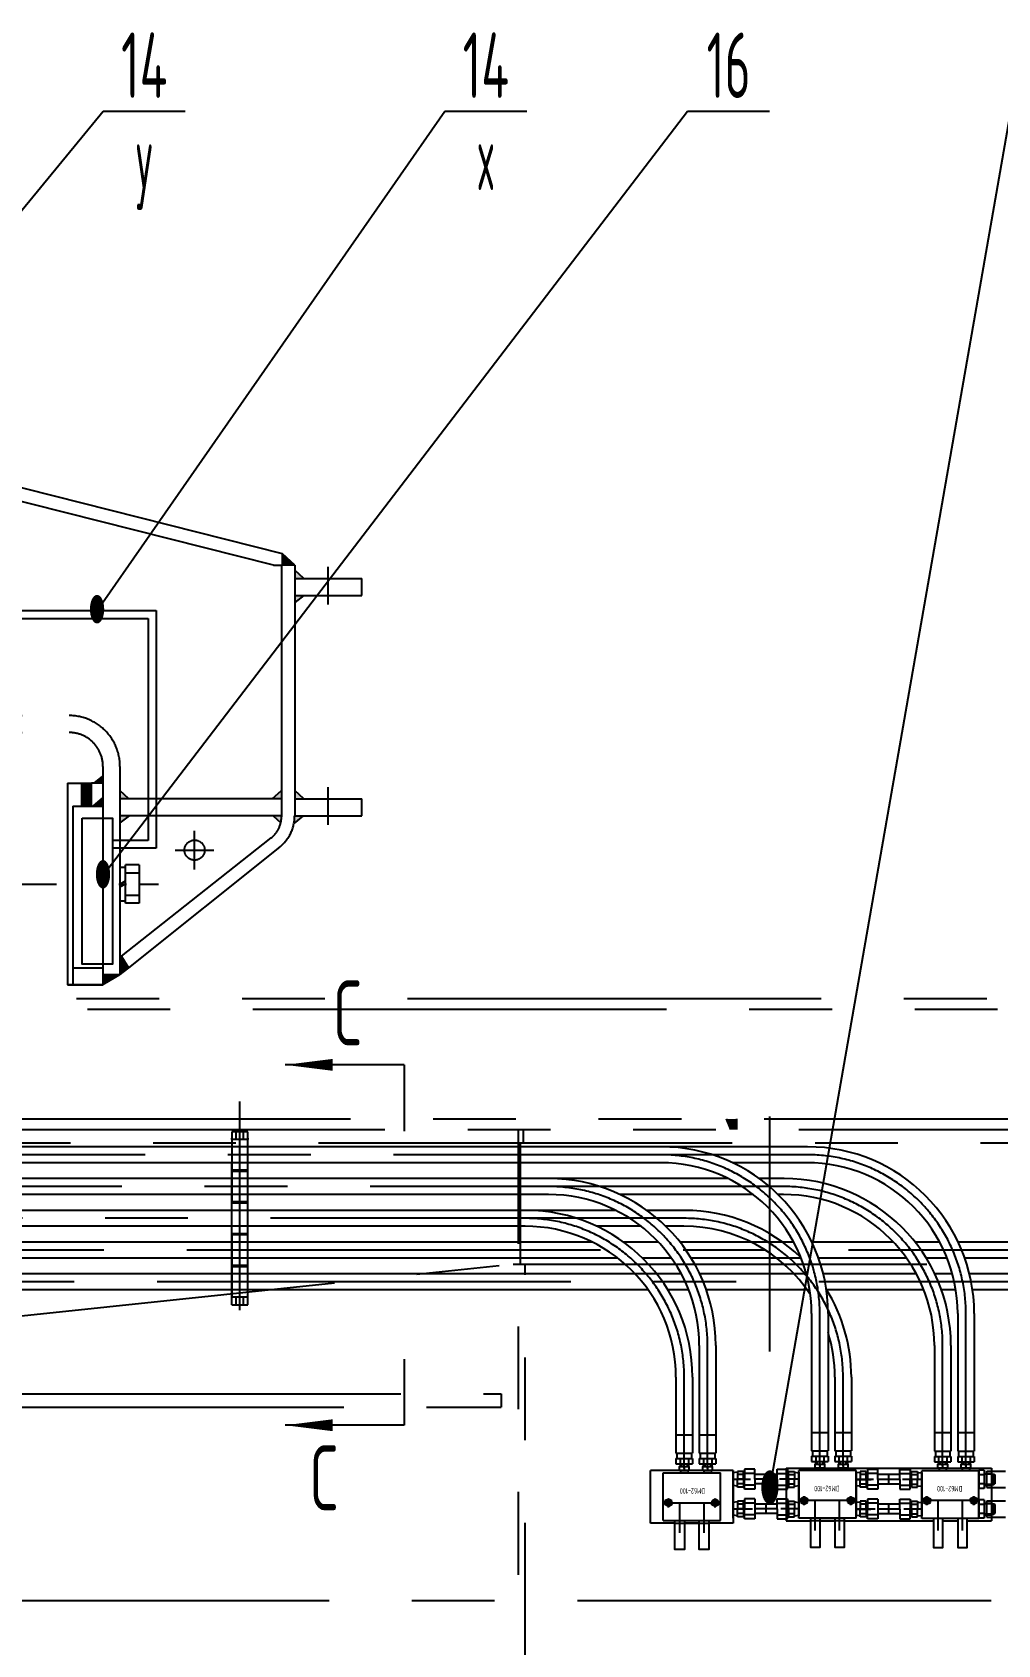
# Model space of a CAD drawing. Header units: millimetres. Extents: x 97 to 21097, y 66 to 14916.
# Drawn here: x 10329 to 12152, y 8451 to 11495 of the extents above; entities that cross this region are included whole.
import ezdxf
from ezdxf.enums import TextEntityAlignment as Align

# ---------------------------------------------------------------- set-up
doc = ezdxf.new("R2010")
doc.units = ezdxf.units.MM
doc.header["$LTSCALE"] = 500
doc.header["$MEASUREMENT"] = 0
doc.linetypes.add('G', pattern=[2, 1.25, -0.25, 0.25, -0.25])
doc.linetypes.add('K', pattern=[2.5, 1.25, -0.25, 0.25, -0.25, 0.25, -0.25])
for name, color, linetype in [('01', 7, 'Continuous'), ('02', 1, 'Continuous'), ('05', 4, 'G'), ('07', 6, 'K'), ('11', 3, 'Continuous')]:
    doc.layers.add(name, color=color, linetype=linetype)
doc.styles.get("Standard").update_dxf_attribs({"font": 'isocp', "width": 0.707, "bigfont": 'intecad.shx'})

# ---------------------------------------------------------------- blocks, each defined once
blk = doc.blocks.new('*U119')
at = {"layer": '01'}
for p, q in [((0, 7.1), (-6.5, 3.4)), ((-6.5, 3.4), (-6.5, 0)), ((-6.5, -3.4), (-6.5, 0)), ((6.5, 3.4), (0, 7.1)), ((6.5, 0), (6.5, 3.4)), ((6.5, 0), (6.5, -3.4)), ((0, -7.1), (-6.5, -3.4)), ((6.5, -3.4), (0, -7.1))]:
    blk.add_line(p, q, dxfattribs=at)
at = {"layer": '05'}
for p, q in [((-8.2, 0), (9, 0)), ((0, 8.7), (0, -8.3))]:
    blk.add_line(p, q, dxfattribs=at)

msp = doc.modelspace()

# ---------------------------------------------------------------- hatches: boundary and pattern name
at = {"layer": '07', "linetype": 'K', "ltscale": 1.25}
for points in [[(10824.2, 10489.4), (10801.5, 10489.4), (10801.5, 10489.7), (10801.1, 10510.9)], [(10462.2, 10091.1), (10462.2, 10078.5), (10446.2, 10078.5)], [(10443.4, 10034.5), (10462.2, 10050.2), (10462.2, 10034.5)], [(10510.5, 9729.2), (10494.2, 9716.5), (10494.2, 9748.5), (10497.1, 9750.9)], [(10494.2, 9716.5), (10462.2, 9697.5), (10462.2, 9716.5)], [(11647.6, 9424), (11658.7, 9424), (11658.7, 9444), (11639.6, 9444)]]:
    msp.add_hatch(color=6, dxfattribs=at).paths.add_polyline_path(points)
h = msp.add_hatch(color=6, dxfattribs=at)
h.paths.add_polyline_path([(10841.3, 10432.4), (10824.2, 10419.1), (10824.2, 10432.4)])
h.paths.add_polyline_path([(10841.6, 10464.4), (10824.2, 10464.4), (10824.2, 10480.2)])
h = msp.add_hatch(color=6, dxfattribs=at)
h.paths.add_polyline_path([(10494.2, 10003.2), (10494.2, 10016.4), (10511.4, 10016.4)])
h.paths.add_polyline_path([(10494.2, 10064.3), (10511, 10048.4), (10494.2, 10048.4)])
h = msp.add_hatch(color=6, dxfattribs=at)
h.paths.add_polyline_path([(10783.7, 10016.4), (10799.2, 10016.4), (10799.2, 10014.5, -0.057766), (10797.9, 10002.9)])
h.paths.add_polyline_path([(10799.2, 10064.2), (10799.2, 10048.4), (10781.9, 10048.4)])
h = msp.add_hatch(color=6, dxfattribs=at)
h.paths.add_polyline_path([(10840.2, 10016.4), (10822.7, 10001.6, 0.04916), (10824.2, 10016.4)])
h.paths.add_polyline_path([(10841.6, 10048.4), (10824.2, 10048.4), (10824.2, 10064.2)])

# ---------------------------------------------------------------- linework, layer by layer
at = {"ltscale": 1.25}
for p, q in [((11559.9, 8784.4), (11559.9, 8798)), ((11603.9, 8784.4), (11603.9, 8798)), ((11815.9, 8788.8), (11815.9, 8802.4)), ((11859.9, 8788.8), (11859.9, 8802.4)), ((12047.9, 8788.5), (12047.9, 8802.1)), ((12091.9, 8788.5), (12091.9, 8802.1)), ((11551.9, 8792.8), (11551.9, 8787.3)), ((11567.9, 8792.8), (11567.9, 8787.3)), ((11595.9, 8792.8), (11595.9, 8787.3)), ((11611.9, 8792.8), (11611.9, 8787.3)), ((11714.3, 8754.9), (11714.3, 8772.9)), ((11807.9, 8797.2), (11807.9, 8791.7)), ((11823.9, 8797.2), (11823.9, 8791.7)), ((11851.9, 8797.2), (11851.9, 8791.7)), ((11867.9, 8797.2), (11867.9, 8791.7)), ((11946.3, 8754.6), (11946.3, 8772.6)), ((12039.9, 8796.9), (12039.9, 8791.4)), ((12055.9, 8796.9), (12055.9, 8791.4)), ((12083.9, 8796.9), (12083.9, 8791.4)), ((12099.9, 8796.9), (12099.9, 8791.4)), ((11714.3, 8698.9), (11714.3, 8716.9)), ((11946.3, 8698.6), (11946.3, 8716.6))]:
    msp.add_line(p, q, dxfattribs=at)
for points in [[(11569.4, 8781), (11569.4, 8787.3), (11550.4, 8787.3), (11550.4, 8781)], [(11613.4, 8781), (11613.4, 8787.3), (11594.4, 8787.3), (11594.4, 8781)], [(11825.4, 8785.4), (11825.4, 8791.7), (11806.4, 8791.7), (11806.4, 8785.4)], [(11869.4, 8785.4), (11869.4, 8791.7), (11850.4, 8791.7), (11850.4, 8785.4)], [(12057.4, 8785.1), (12057.4, 8791.4), (12038.4, 8791.4), (12038.4, 8785.1)], [(12101.4, 8785.1), (12101.4, 8791.4), (12082.4, 8791.4), (12082.4, 8785.1)]]:
    msp.add_lwpolyline(points, close=True, dxfattribs=at)
at = {"layer": '01', "ltscale": 1.25}
for p, q in [((9719, 10388.7), (10547.5, 10388.7)), ((9734, 10403.7), (10562.5, 10403.7)), ((10547.5, 10388.7), (10547.5, 9969.9)), ((10562.5, 10403.7), (10562.5, 9954.9)), ((10547.5, 9969.9), (10480.1, 9969.9)), ((10562.5, 9954.9), (10480.1, 9954.9)), ((11031.2, 9546.1), (11031.2, 9421.1)), ((11720.7, 9448.4), (11720.7, 9004.8)), ((11792.5, 9391.4), (9793, 9391.4)), ((11515.3, 9361.4), (9793, 9361.4)), ((11791.3, 9361.4), (11650.7, 9361.4)), ((11642.6, 9331.4), (9793, 9331.4)), ((11748.5, 9331.4), (11701.4, 9331.4)), ((11303.3, 9301.4), (9793, 9301.4)), ((11690.3, 9301.4), (11438.7, 9301.4)), ((11747.3, 9301.4), (11737, 9301.4)), ((11430.6, 9271.4), (9793, 9271.4)), ((11560.5, 9271.4), (11489.4, 9271.4)), ((11259.3, 9241.4), (9793, 9241.4)), ((11478.3, 9241.4), (11394.7, 9241.4)), ((11559.3, 9241.4), (11525, 9241.4)), ((11386.6, 9211.4), (9793, 9211.4)), ((11511.2, 9211.4), (11445.4, 9211.4)), ((11766.3, 9211.4), (11551.9, 9211.4)), ((11955.2, 9211.4), (11801.1, 9211.4)), ((12042.3, 9211.4), (11995.9, 9211.4)), ((13589.9, 9211.4), (12077.1, 9211.4)), ((11434.3, 9181.4), (9793, 9181.4)), ((11535.7, 9181.4), (11481, 9181.4)), ((11780.3, 9181.4), (11572.8, 9181.4)), ((11979.7, 9181.4), (11813.5, 9181.4)), ((12056.3, 9181.4), (12016.8, 9181.4)), ((13643.4, 9181.4), (12089.5, 9181.4)), ((11554.3, 9151.4), (9793, 9151.4)), ((11790.3, 9151.4), (11589.1, 9151.4)), ((11998.3, 9151.4), (11822.5, 9151.4)), ((12066.3, 9151.4), (12033.1, 9151.4)), ((13589.9, 9151.4), (12098.5, 9151.4)), ((11491.7, 9121.4), (9793, 9121.4)), ((11568.3, 9121.4), (11528.8, 9121.4)), ((11796.8, 9121.4), (11601.5, 9121.4)), ((12012.3, 9121.4), (11828.3, 9121.4)), ((12072.8, 9121.4), (12045.5, 9121.4)), ((13589.9, 9121.4), (12104.3, 9121.4)), ((11800.3, 9076.4), (11800.3, 8817.2)), ((11831.5, 9076.4), (11831.5, 8817.2)), ((12076.3, 9076.4), (12076.3, 8816.9)), ((12107.5, 9076.4), (12107.5, 8816.9)), ((11588.3, 9016.4), (11588.3, 8812.8)), ((11619.5, 9016.4), (11619.5, 8812.8)), ((12032.3, 9016.4), (12032.3, 8816.9)), ((12063.5, 9016.4), (12063.5, 8816.9)), ((11031.2, 8990.8), (11031.2, 8865.8)), ((11544.3, 8956.4), (11544.3, 8812.8)), ((11575.5, 8956.4), (11575.5, 8812.8)), ((11844.3, 8956.4), (11844.3, 8817.2)), ((11875.5, 8956.4), (11875.5, 8817.2)), ((11544.3, 8802.8), (11544.3, 8792.8)), ((11546.1, 8812.8), (11546.1, 8802.8)), ((11552.1, 8802.8), (11552.1, 8792.8)), ((11567.7, 8802.8), (11567.7, 8792.8)), ((11573.7, 8812.8), (11573.7, 8802.8)), ((11575.5, 8802.8), (11575.5, 8792.8)), ((11588.3, 8802.8), (11588.3, 8792.8)), ((11590.1, 8812.8), (11590.1, 8802.8)), ((11596.1, 8802.8), (11596.1, 8792.8)), ((11611.7, 8802.8), (11611.7, 8792.8)), ((11617.7, 8812.8), (11617.7, 8802.8)), ((11619.5, 8802.8), (11619.5, 8792.8)), ((11800.3, 8807.2), (11800.3, 8797.2)), ((11802.1, 8817.2), (11802.1, 8807.2)), ((11808.1, 8807.2), (11808.1, 8797.2)), ((11823.7, 8807.2), (11823.7, 8797.2)), ((11829.7, 8817.2), (11829.7, 8807.2)), ((11831.5, 8807.2), (11831.5, 8797.2)), ((11844.3, 8807.2), (11844.3, 8797.2)), ((11846.1, 8817.2), (11846.1, 8807.2)), ((11852.1, 8807.2), (11852.1, 8797.2)), ((11867.7, 8807.2), (11867.7, 8797.2)), ((11873.7, 8817.2), (11873.7, 8807.2)), ((11875.5, 8807.2), (11875.5, 8797.2)), ((12032.3, 8806.9), (12032.3, 8796.9)), ((12034.1, 8816.9), (12034.1, 8806.9)), ((12040.1, 8806.9), (12040.1, 8796.9)), ((12055.7, 8806.9), (12055.7, 8796.9)), ((12061.7, 8816.9), (12061.7, 8806.9)), ((12063.5, 8806.9), (12063.5, 8796.9)), ((12076.3, 8806.9), (12076.3, 8796.9)), ((12078.1, 8816.9), (12078.1, 8806.9)), ((12084.1, 8806.9), (12084.1, 8796.9)), ((12099.7, 8806.9), (12099.7, 8796.9)), ((12105.7, 8816.9), (12105.7, 8806.9)), ((12107.5, 8806.9), (12107.5, 8796.9)), ((11652.3, 8780.6), (11496.3, 8780.6)), ((11496.3, 8680.6), (11496.3, 8780.6)), ((11520.3, 8685.9), (11520.3, 8775.9)), ((11520.3, 8775.9), (11628.3, 8775.9)), ((11552.4, 8781), (11553.2, 8775.9)), ((11566.7, 8775.9), (11553.2, 8775.9)), ((11559.9, 8787.3), (11559.9, 8781)), ((11567.4, 8781), (11566.7, 8775.9)), ((11596.4, 8781), (11597.2, 8775.9)), ((11610.7, 8775.9), (11597.2, 8775.9)), ((11603.9, 8787.3), (11603.9, 8781)), ((11611.4, 8781), (11610.7, 8775.9)), ((11628.3, 8685.9), (11628.3, 8775.9)), ((11652.3, 8780.6), (11652.3, 8680.6)), ((11652.3, 8690.6), (11652.3, 8780.6)), ((11652.3, 8777.1), (11652.3, 8694.1)), ((11660.3, 8776.9), (11652.3, 8776.1)), ((11652.3, 8776.1), (11652.3, 8751.8)), ((11660.3, 8778.7), (11660.3, 8763.9)), ((11671.7, 8778.7), (11660.3, 8778.7)), ((11671.7, 8772.9), (11660.3, 8772.9)), ((11671.7, 8763.9), (11671.7, 8778.7)), ((11671.7, 8777.4), (11673.8, 8777.4)), ((11673.8, 8782.6), (11673.8, 8763.9)), ((11693.3, 8782.6), (11673.8, 8782.6)), ((11693.3, 8774.9), (11673.8, 8774.9)), ((11693.3, 8763.9), (11693.3, 8782.6)), ((11735.3, 8772.9), (11693.3, 8772.9)), ((11735.3, 8763.9), (11735.3, 8782.6)), ((11735.3, 8782.6), (11754.8, 8782.6)), ((11735.3, 8774.9), (11754.8, 8774.9)), ((11752.3, 8785), (11752.3, 8685)), ((11752.3, 8785), (12140.3, 8785)), ((11754.8, 8782.6), (11754.8, 8763.9)), ((11756.9, 8777.4), (11754.8, 8777.4)), ((11756.9, 8763.9), (11756.9, 8778.7)), ((11756.9, 8778.7), (11768.3, 8778.7)), ((11756.9, 8772.9), (11768.3, 8772.9)), ((11768.3, 8778.7), (11768.3, 8763.9)), ((11768.3, 8776.9), (11776.3, 8776.1)), ((11884.3, 8780.3), (11776.3, 8780.3)), ((11776.3, 8690.3), (11776.3, 8780.3)), ((11776.3, 8690.3), (11776.3, 8780.3)), ((11776.3, 8777.1), (11776.3, 8694.1)), ((11776.3, 8694.1), (11776.3, 8777.1)), ((11776.3, 8776.1), (11776.3, 8751.8)), ((11808.4, 8785.4), (11809.2, 8780.3)), ((11822.7, 8780.3), (11809.2, 8780.3)), ((11815.9, 8791.7), (11815.9, 8785.4)), ((11823.4, 8785.4), (11822.7, 8780.3)), ((11852.4, 8785.4), (11853.2, 8780.3)), ((11866.7, 8780.3), (11853.2, 8780.3)), ((11859.9, 8791.7), (11859.9, 8785.4)), ((11867.4, 8785.4), (11866.7, 8780.3)), ((11884.3, 8690.3), (11884.3, 8780.3)), ((11884.3, 8776.8), (11884.3, 8693.8)), ((11892.3, 8776.6), (11884.3, 8775.8)), ((11884.3, 8775.8), (11884.3, 8751.5)), ((11892.3, 8778.4), (11892.3, 8763.6)), ((11903.7, 8778.4), (11892.3, 8778.4)), ((11903.7, 8772.6), (11892.3, 8772.6)), ((11903.7, 8763.6), (11903.7, 8778.4)), ((11903.7, 8777.1), (11905.8, 8777.1)), ((11905.8, 8782.3), (11905.8, 8763.6)), ((11925.3, 8782.3), (11905.8, 8782.3)), ((11925.3, 8774.6), (11905.8, 8774.6)), ((11925.3, 8763.6), (11925.3, 8782.3)), ((11967.3, 8772.6), (11925.3, 8772.6)), ((11967.3, 8763.6), (11967.3, 8782.3)), ((11967.3, 8782.3), (11986.8, 8782.3)), ((11967.3, 8774.6), (11986.8, 8774.6)), ((11986.8, 8782.3), (11986.8, 8763.6)), ((11988.9, 8777.1), (11986.8, 8777.1)), ((11988.9, 8763.6), (11988.9, 8778.4)), ((11988.9, 8778.4), (12000.3, 8778.4)), ((11988.9, 8772.6), (12000.3, 8772.6)), ((12000.3, 8778.4), (12000.3, 8763.6)), ((12000.3, 8776.6), (12008.3, 8775.8)), ((12116.3, 8780), (12008.3, 8780)), ((12008.3, 8690), (12008.3, 8780)), ((12008.3, 8776.8), (12008.3, 8693.8)), ((12008.3, 8693.8), (12008.3, 8776.8)), ((12008.3, 8775.8), (12008.3, 8751.5)), ((12040.4, 8785.1), (12041.2, 8780)), ((12054.7, 8780), (12041.2, 8780)), ((12047.9, 8791.4), (12047.9, 8785.1)), ((12055.4, 8785.1), (12054.7, 8780)), ((12084.4, 8785.1), (12085.2, 8780)), ((12098.7, 8780), (12085.2, 8780)), ((12091.9, 8791.4), (12091.9, 8785.1)), ((12099.4, 8785.1), (12098.7, 8780)), ((12126.3, 8780.9), (12116.3, 8780.9)), ((12116.3, 8780.9), (12116.3, 8746.3)), ((12116.3, 8780.9), (12116.3, 8746.3)), ((12116.3, 8690), (12116.3, 8780)), ((12126.3, 8772.3), (12116.3, 8772.3)), ((12126.3, 8780.9), (12126.3, 8746.3)), ((12126.3, 8774.6), (12140.3, 8774.6)), ((12131.6, 8748), (12131.6, 8779.2)), ((12131.6, 8779.2), (12166.6, 8779.2)), ((12140.3, 8785), (12140.3, 8685)), ((12140.3, 8774.6), (12141.3, 8773.6)), ((12141.3, 8773.6), (12141.3, 8753.6)), ((12144.3, 8773.6), (12144.3, 8753.6)), ((12144.3, 8773.6), (12146.3, 8772.1)), ((12146.3, 8772.1), (12146.3, 8755.1)), ((11652.3, 8764.2), (11685.3, 8764.2)), ((11652.3, 8763.9), (11680.7, 8763.9)), ((11660.3, 8751), (11652.3, 8751.8)), ((11660.3, 8749.1), (11660.3, 8763.9)), ((11671.7, 8754.9), (11660.3, 8754.9)), ((11671.7, 8749.1), (11660.3, 8749.1)), ((11671.7, 8763.9), (11671.7, 8749.1)), ((11671.7, 8750.8), (11673.8, 8750.8)), ((11673.8, 8745.3), (11673.8, 8763.9)), ((11693.3, 8752.9), (11673.8, 8752.9)), ((11693.3, 8745.3), (11673.8, 8745.3)), ((11693.3, 8763.9), (11693.3, 8745.3)), ((11735.3, 8754.9), (11693.3, 8754.9)), ((11735.3, 8763.9), (11735.3, 8745.3)), ((11735.3, 8752.9), (11754.8, 8752.9)), ((11735.3, 8745.3), (11754.8, 8745.3)), ((11776.3, 8763.9), (11740, 8763.9)), ((11776.3, 8763.9), (11748, 8763.9)), ((11754.8, 8745.3), (11754.8, 8763.9)), ((11756.9, 8750.8), (11754.8, 8750.8)), ((11756.9, 8763.9), (11756.9, 8749.1)), ((11756.9, 8754.9), (11768.3, 8754.9)), ((11756.9, 8749.1), (11768.3, 8749.1)), ((11768.3, 8749.1), (11768.3, 8763.9)), ((11768.3, 8751), (11776.3, 8751.8)), ((11884.3, 8763.9), (11917.3, 8763.9)), ((11884.3, 8763.6), (11912.7, 8763.6)), ((11892.3, 8750.7), (11884.3, 8751.5)), ((11892.3, 8748.8), (11892.3, 8763.6)), ((11903.7, 8754.6), (11892.3, 8754.6)), ((11903.7, 8748.8), (11892.3, 8748.8)), ((11903.7, 8763.6), (11903.7, 8748.8)), ((11903.7, 8750.5), (11905.8, 8750.5)), ((11905.8, 8745), (11905.8, 8763.6)), ((11925.3, 8752.6), (11905.8, 8752.6)), ((11925.3, 8745), (11905.8, 8745)), ((11925.3, 8763.6), (11925.3, 8745)), ((11967.3, 8754.6), (11925.3, 8754.6)), ((11967.3, 8763.6), (11967.3, 8745)), ((11967.3, 8752.6), (11986.8, 8752.6)), ((11967.3, 8745), (11986.8, 8745)), ((12008.3, 8763.6), (11972, 8763.6)), ((12008.3, 8763.6), (11980, 8763.6)), ((11986.8, 8745), (11986.8, 8763.6)), ((11988.9, 8750.5), (11986.8, 8750.5)), ((11988.9, 8763.6), (11988.9, 8748.8)), ((11988.9, 8754.6), (12000.3, 8754.6)), ((11988.9, 8748.8), (12000.3, 8748.8)), ((12000.3, 8748.8), (12000.3, 8763.6)), ((12000.3, 8750.7), (12008.3, 8751.5)), ((12126.3, 8755), (12116.3, 8755)), ((12126.3, 8746.3), (12116.3, 8746.3)), ((12126.3, 8752.6), (12140.3, 8752.6)), ((12131.6, 8748), (12166.6, 8748)), ((12140.3, 8752.6), (12141.3, 8753.6)), ((12144.3, 8753.6), (12146.3, 8755.1)), ((11660.3, 8720.9), (11652.3, 8720.1)), ((11652.3, 8720.1), (11652.3, 8695.8)), ((11652.3, 8708.2), (11688.7, 8708.2)), ((11671.7, 8722.7), (11660.3, 8722.7)), ((11660.3, 8722.7), (11660.3, 8707.9)), ((11671.7, 8716.9), (11660.3, 8716.9)), ((11660.3, 8693.1), (11660.3, 8707.9)), ((11671.7, 8707.9), (11671.7, 8722.7)), ((11671.7, 8721.4), (11673.8, 8721.4)), ((11671.7, 8707.9), (11671.7, 8693.1)), ((11693.3, 8726.6), (11673.8, 8726.6)), ((11673.8, 8726.6), (11673.8, 8707.9)), ((11693.3, 8718.9), (11673.8, 8718.9)), ((11673.8, 8689.3), (11673.8, 8707.9)), ((11693.3, 8726.6), (11693.3, 8689.3)), ((11735.3, 8716.9), (11693.3, 8716.9)), ((11735.3, 8726.6), (11754.8, 8726.6)), ((11735.3, 8707.9), (11735.3, 8726.6)), ((11735.3, 8718.9), (11754.8, 8718.9)), ((11735.3, 8707.9), (11735.3, 8689.3)), ((11776.3, 8707.9), (11742.3, 8707.9)), ((11754.8, 8726.6), (11754.8, 8707.9)), ((11756.9, 8721.4), (11754.8, 8721.4)), ((11754.8, 8689.3), (11754.8, 8707.9)), ((11776.3, 8707.9), (11755, 8707.9)), ((11756.9, 8722.7), (11768.3, 8722.7)), ((11756.9, 8707.9), (11756.9, 8722.7)), ((11756.9, 8716.9), (11768.3, 8716.9)), ((11756.9, 8707.9), (11756.9, 8693.1)), ((11768.3, 8722.7), (11768.3, 8707.9)), ((11768.3, 8720.9), (11776.3, 8720.1)), ((11768.3, 8693.1), (11768.3, 8707.9)), ((11776.3, 8720.1), (11776.3, 8695.8)), ((11892.3, 8720.6), (11884.3, 8719.8)), ((11884.3, 8719.8), (11884.3, 8695.5)), ((11884.3, 8707.9), (11920.7, 8707.9)), ((11903.7, 8722.4), (11892.3, 8722.4)), ((11892.3, 8722.4), (11892.3, 8707.6)), ((11903.7, 8716.6), (11892.3, 8716.6)), ((11892.3, 8692.8), (11892.3, 8707.6)), ((11903.7, 8707.6), (11903.7, 8722.4)), ((11903.7, 8721.1), (11905.8, 8721.1)), ((11903.7, 8707.6), (11903.7, 8692.8)), ((11925.3, 8726.3), (11905.8, 8726.3)), ((11905.8, 8726.3), (11905.8, 8707.6)), ((11925.3, 8718.6), (11905.8, 8718.6)), ((11905.8, 8689), (11905.8, 8707.6)), ((11925.3, 8726.3), (11925.3, 8689)), ((11967.3, 8716.6), (11925.3, 8716.6)), ((11967.3, 8726.3), (11986.8, 8726.3)), ((11967.3, 8707.6), (11967.3, 8726.3)), ((11967.3, 8718.6), (11986.8, 8718.6)), ((11967.3, 8707.6), (11967.3, 8689)), ((12008.3, 8707.6), (11974.3, 8707.6)), ((11986.8, 8726.3), (11986.8, 8707.6)), ((11988.9, 8721.1), (11986.8, 8721.1)), ((11986.8, 8689), (11986.8, 8707.6)), ((12008.3, 8707.6), (11987, 8707.6)), ((11988.9, 8722.4), (12000.3, 8722.4)), ((11988.9, 8707.6), (11988.9, 8722.4)), ((11988.9, 8716.6), (12000.3, 8716.6)), ((11988.9, 8707.6), (11988.9, 8692.8)), ((12000.3, 8722.4), (12000.3, 8707.6)), ((12000.3, 8720.6), (12008.3, 8719.8)), ((12000.3, 8692.8), (12000.3, 8707.6)), ((12008.3, 8719.8), (12008.3, 8695.5)), ((12116.3, 8724.9), (12116.3, 8690.3)), ((12116.3, 8724.9), (12116.3, 8690.3)), ((12126.3, 8724.9), (12116.3, 8724.9)), ((12126.3, 8716.3), (12116.3, 8716.3)), ((12126.3, 8724.9), (12126.3, 8690.3)), ((12126.3, 8718.6), (12140.3, 8718.6)), ((12131.6, 8692), (12131.6, 8723.2)), ((12131.6, 8723.2), (12166.6, 8723.2)), ((12140.3, 8718.6), (12141.3, 8717.6)), ((12141.3, 8717.6), (12141.3, 8697.6)), ((12144.3, 8717.6), (12144.3, 8697.6)), ((12144.3, 8717.6), (12146.3, 8716.1)), ((12146.3, 8716.1), (12146.3, 8699.1)), ((11542.3, 8680.6), (11496.3, 8680.6)), ((11520.3, 8685.9), (11628.3, 8685.9)), ((11542.3, 8680.6), (11606.4, 8680.6)), ((11588.3, 8680.6), (11560.4, 8680.6)), ((11652.3, 8680.6), (11606.4, 8680.6)), ((11660.3, 8695), (11652.3, 8695.8)), ((11671.7, 8698.9), (11660.3, 8698.9)), ((11671.7, 8693.1), (11660.3, 8693.1)), ((11671.7, 8694.8), (11673.8, 8694.8)), ((11693.3, 8696.9), (11673.8, 8696.9)), ((11693.3, 8689.3), (11673.8, 8689.3)), ((11735.3, 8698.9), (11693.3, 8698.9)), ((11735.3, 8696.9), (11754.8, 8696.9)), ((11735.3, 8689.3), (11754.8, 8689.3)), ((11752.3, 8685), (11798.3, 8685)), ((11756.9, 8694.8), (11754.8, 8694.8)), ((11756.9, 8698.9), (11768.3, 8698.9)), ((11756.9, 8693.1), (11768.3, 8693.1)), ((11768.3, 8695), (11776.3, 8695.8)), ((11884.3, 8690.3), (11776.3, 8690.3)), ((11862.4, 8685), (11798.3, 8685)), ((11816.4, 8685), (11844.3, 8685)), ((11862.4, 8685), (12030.3, 8685)), ((11892.3, 8694.7), (11884.3, 8695.5)), ((11903.7, 8698.6), (11892.3, 8698.6)), ((11903.7, 8692.8), (11892.3, 8692.8)), ((11903.7, 8694.5), (11905.8, 8694.5)), ((11925.3, 8696.6), (11905.8, 8696.6)), ((11925.3, 8689), (11905.8, 8689)), ((11967.3, 8698.6), (11925.3, 8698.6)), ((11967.3, 8696.6), (11986.8, 8696.6)), ((11967.3, 8689), (11986.8, 8689)), ((11988.9, 8694.5), (11986.8, 8694.5)), ((11988.9, 8698.6), (12000.3, 8698.6)), ((11988.9, 8692.8), (12000.3, 8692.8)), ((12000.3, 8694.7), (12008.3, 8695.5)), ((12116.3, 8690), (12008.3, 8690)), ((12048.4, 8685), (12076.3, 8685)), ((12094.4, 8685), (12140.3, 8685)), ((12126.3, 8699), (12116.3, 8699)), ((12126.3, 8690.3), (12116.3, 8690.3)), ((12126.3, 8696.6), (12140.3, 8696.6)), ((12131.6, 8692), (12166.6, 8692)), ((12140.3, 8696.6), (12141.3, 8697.6)), ((12144.3, 8697.6), (12146.3, 8699.1))]:
    msp.add_line(p, q, dxfattribs=at)
at = {"layer": '01', "color": 7, "linetype": 'Continuous', "ltscale": 1.25}
for p, q in [((10735.7, 9419.9), (10705.7, 9419.9)), ((10705.7, 9419.9), (10705.7, 9347.9)), ((10705.7, 9404.9), (10705.7, 9407.9)), ((10713.7, 9404.9), (10713.7, 9419.9)), ((10727.7, 9404.9), (10727.7, 9419.9)), ((10735.7, 9347.9), (10735.7, 9419.9)), ((10735.7, 9407.9), (10735.7, 9404.9)), ((10735.7, 9404.9), (10705.7, 9404.9)), ((10735.7, 9404.9), (10705.7, 9404.9)), ((10705.7, 9092.9), (10705.7, 9359.9)), ((10705.7, 9347.9), (10735.7, 9347.9)), ((10735.7, 9092.9), (10735.7, 9359.9)), ((10735.7, 9344.9), (10705.7, 9344.9)), ((10705.7, 9344.9), (10705.7, 9287.9)), ((10735.7, 9287.9), (10735.7, 9344.9)), ((10705.7, 9287.9), (10735.7, 9287.9)), ((10735.7, 9284.9), (10705.7, 9284.9)), ((10705.7, 9227.9), (10735.7, 9227.9)), ((10735.7, 9224.9), (10705.7, 9224.9)), ((10705.7, 9224.9), (10705.7, 9167.9)), ((10735.7, 9167.9), (10735.7, 9224.9)), ((10705.7, 9167.9), (10735.7, 9167.9)), ((10735.7, 9164.9), (10705.7, 9164.9)), ((10705.7, 9164.9), (10705.7, 9107.9)), ((10735.7, 9107.9), (10735.7, 9164.9)), ((10705.7, 9107.9), (10735.7, 9107.9)), ((10713.7, 9092.9), (10713.7, 9107.9)), ((10727.7, 9092.9), (10727.7, 9107.9)), ((10705.7, 9092.9), (10735.7, 9092.9)), ((11544.3, 8847.8), (11575.5, 8847.8)), ((11588.3, 8847.8), (11619.5, 8847.8)), ((11800.3, 8852.2), (11831.5, 8852.2)), ((11844.3, 8852.2), (11875.5, 8852.2)), ((12032.3, 8851.9), (12063.5, 8851.9)), ((12076.3, 8851.9), (12107.5, 8851.9)), ((11544.3, 8812.8), (11575.5, 8812.8)), ((11544.3, 8802.8), (11575.5, 8802.8)), ((11588.3, 8812.8), (11619.5, 8812.8)), ((11588.3, 8802.8), (11619.5, 8802.8)), ((11800.3, 8817.2), (11831.5, 8817.2)), ((11800.3, 8807.2), (11831.5, 8807.2)), ((11844.3, 8817.2), (11875.5, 8817.2)), ((11844.3, 8807.2), (11875.5, 8807.2)), ((12032.3, 8816.9), (12063.5, 8816.9)), ((12032.3, 8806.9), (12063.5, 8806.9)), ((12076.3, 8816.9), (12107.5, 8816.9)), ((12076.3, 8806.9), (12107.5, 8806.9)), ((11544.3, 8792.8), (11575.5, 8792.8)), ((11588.3, 8792.8), (11619.5, 8792.8)), ((11800.3, 8797.2), (11831.5, 8797.2)), ((11844.3, 8797.2), (11875.5, 8797.2)), ((12032.3, 8796.9), (12063.5, 8796.9)), ((12076.3, 8796.9), (12107.5, 8796.9)), ((12141.3, 8773.6), (12144.3, 8773.6)), ((12141.3, 8753.6), (12144.3, 8753.6)), ((12141.3, 8717.6), (12144.3, 8717.6)), ((12141.3, 8697.6), (12144.3, 8697.6))]:
    msp.add_line(p, q, dxfattribs=at)
at = {"layer": '01', "ltscale": 1.25}
for points in [[(10422.6, 10011.8), (10480.1, 10011.8), (10480.1, 9736.4), (10422.6, 9736.4)], [(11542.3, 8685.9), (11560.4, 8685.9), (11560.4, 8630.9), (11542.3, 8630.9)], [(11588.3, 8685.9), (11606.4, 8685.9), (11606.4, 8630.9), (11588.3, 8630.9)], [(11816.4, 8690.3), (11798.3, 8690.3), (11798.3, 8635.3), (11816.4, 8635.3)], [(11862.4, 8690.3), (11844.3, 8690.3), (11844.3, 8635.3), (11862.4, 8635.3)], [(12048.4, 8690), (12030.3, 8690), (12030.3, 8635), (12048.4, 8635)], [(12094.4, 8690), (12076.3, 8690), (12076.3, 8635), (12094.4, 8635)]]:
    msp.add_lwpolyline(points, close=True, dxfattribs=at)
for centre in [(11530.3, 8719.5), (11530.3, 8719.2), (11530.3, 8719.2), (11618.3, 8719.5), (11618.3, 8719.2), (11618.7, 8719), (11618.7, 8719), (11786, 8723.4), (11786, 8723.4), (11786.3, 8723.9), (11786.3, 8723.6), (11874.3, 8723.9), (11874.3, 8723.6), (11874.3, 8723.6), (12018, 8723.4), (12018, 8723.4), (12018.3, 8723.6), (12106.3, 8723.6), (12106.3, 8723.6)]:
    msp.add_circle(centre, 4.3, dxfattribs=at)
for centre, radius, start, end in [((11516.5, 9076.4), 315, 0, 90), ((11792.5, 9076.4), 315, 0, 90), ((11515.3, 9076.4), 285, 0, 90), ((11791.3, 9076.4), 285, 0, 90), ((11304.5, 9016.4), 315, 0, 90), ((11748.5, 9016.4), 315, 0, 90), ((11303.3, 9016.4), 285, 0, 90), ((11747.3, 9016.4), 285, 0, 90), ((11260.5, 8956.4), 315, 0, 90), ((11560.5, 8956.4), 315, 45.8665, 90), ((11259.3, 8956.4), 285, 0, 90), ((11559.3, 8956.4), 285, 33.094, 90), ((11560.5, 8956.4), 315, 0, 31.8415), ((11559.3, 8956.4), 285, 0, 17.2526)]:
    msp.add_arc(centre, radius, start, end, dxfattribs=at)
at = {"layer": '02', "ltscale": 1.25}
for p, q in [((9653.9, 10364.5), (10462.6, 11346.3)), ((10451, 10403.7), (11107.7, 11346.3)), ((10462.2, 9903.3), (11566.2, 11346.3)), ((10462.6, 11346.3), (10617.6, 11346.3)), ((11107.7, 11346.3), (11262.7, 11346.3)), ((11566.2, 11346.3), (11721.2, 11346.3)), ((11721.6, 8745.3), (12176.5, 11346.3)), ((11031.2, 9546.1), (10806.2, 9546.1)), ((11031.2, 8865.8), (10806.2, 8865.8)), ((12141.3, 8773.6), (12126.3, 8773.6)), ((12141.3, 8753.6), (12126.3, 8753.6)), ((12141.3, 8717.6), (12126.3, 8717.6)), ((12141.3, 8697.6), (12126.3, 8697.6))]:
    msp.add_line(p, q, dxfattribs=at)
at = {"layer": '02', "color": 1, "linetype": 'Continuous', "ltscale": 1.25}
for p, q in [((11554.5, 8792.8), (11554.5, 8787.3)), ((11565.3, 8792.8), (11565.3, 8787.3)), ((11598.5, 8792.8), (11598.5, 8787.3)), ((11609.3, 8792.8), (11609.3, 8787.3)), ((11810.5, 8797.2), (11810.5, 8791.7)), ((11821.3, 8797.2), (11821.3, 8791.7)), ((11854.5, 8797.2), (11854.5, 8791.7)), ((11865.3, 8797.2), (11865.3, 8791.7)), ((12042.5, 8796.9), (12042.5, 8791.4)), ((12053.3, 8796.9), (12053.3, 8791.4)), ((12086.5, 8796.9), (12086.5, 8791.4)), ((12097.3, 8796.9), (12097.3, 8791.4))]:
    msp.add_line(p, q, dxfattribs=at)
at = {"layer": '02', "ltscale": 1.25}
for points in [[(10806.2, 9546.1, 0, 22.5, 0), (10896.2, 9546.1, 0, 0, 0)], [(10806.2, 8865.8, 0, 22.5, 0), (10896.2, 8865.8, 0, 0, 0)]]:
    msp.add_lwpolyline(points, format="xyseb", dxfattribs=at)
at = {"layer": '05', "color": 4, "linetype": 'G', "ltscale": 1.25}
for p, q in [((8343.4, 9887.5), (10567, 9887.5)), ((10720.7, 9083.3), (10720.7, 9476.6)), ((11791.9, 9376.4), (7759.7, 9376.4)), ((11747.9, 9316.4), (8681.8, 9316.4)), ((11559.9, 9256.4), (8591.3, 9256.4)), ((16401.5, 9196.4), (5683.7, 9196.4)), ((16345.5, 9136.4), (5648.5, 9136.4)), ((11815.9, 8788.8), (11815.9, 9076.4)), ((12091.9, 8788.5), (12091.9, 9076.4)), ((11603.9, 8784.4), (11603.9, 9016.4)), ((12047.9, 8788.5), (12047.9, 9016.4)), ((11559.9, 8784.4), (11559.9, 8956.4)), ((11859.9, 8788.8), (11859.9, 8956.4)), ((11652.3, 8763.9), (11680, 8763.9)), ((11735.3, 8763.9), (11693.3, 8763.9)), ((11776.3, 8763.9), (11748.7, 8763.9)), ((11884.3, 8763.6), (11912, 8763.6)), ((11967.3, 8763.6), (11925.3, 8763.6)), ((12008.3, 8763.6), (11980.7, 8763.6)), ((11520.3, 8719.5), (11628.3, 8719.5)), ((11520.3, 8719.2), (11628.3, 8719.2)), ((11551.3, 8662.8), (11551.3, 8719.5)), ((11597.3, 8662.8), (11597.3, 8719.5)), ((11652.3, 8707.9), (11680, 8707.9)), ((11735.3, 8707.9), (11693.3, 8707.9)), ((11776.3, 8707.9), (11748.7, 8707.9)), ((11884.3, 8723.9), (11776.3, 8723.9)), ((11884.3, 8723.6), (11776.3, 8723.6)), ((11807.3, 8667.2), (11807.3, 8723.9)), ((11853.3, 8667.2), (11853.3, 8723.9)), ((11884.3, 8707.6), (11912, 8707.6)), ((11967.3, 8707.6), (11925.3, 8707.6)), ((12008.3, 8707.6), (11980.7, 8707.6)), ((12116.3, 8723.6), (12008.3, 8723.6)), ((12039.3, 8666.9), (12039.3, 8723.6)), ((12085.3, 8666.9), (12085.3, 8723.6))]:
    msp.add_line(p, q, dxfattribs=at)
at = {"layer": '05', "ltscale": 1.25}
for p, q in [((11672.8, 8763.9), (11659.3, 8763.9)), ((11904.8, 8763.6), (11891.3, 8763.6)), ((11672.8, 8707.9), (11659.3, 8707.9)), ((11904.8, 8707.6), (11891.3, 8707.6)), ((10108.1, 8535), (14086.6, 8535))]:
    msp.add_line(p, q, dxfattribs=at)
at = {"layer": '05', "color": 4, "linetype": 'G', "ltscale": 1.25}
for centre in [(11515.9, 9076.4), (11791.9, 9076.4), (11303.9, 9016.4), (11747.9, 9016.4), (11259.9, 8956.4), (11559.9, 8956.4)]:
    msp.add_arc(centre, 300, 0, 90, dxfattribs=at)
at = {"layer": '07', "color": 6, "linetype": 'K', "ltscale": 1.25}
for p, q in [((10801.1, 10510.9), (9226.8, 10907.2)), ((10783.9, 10489.5), (9220.7, 10883)), ((10801.5, 10489.7), (10801.1, 10510.9)), ((10824.2, 10489.4), (10801.1, 10510.9)), ((10783.9, 10489.5), (10801.5, 10489.7)), ((10799.2, 10489.4), (10799.2, 10014.5)), ((10824.2, 10489.4), (10799.2, 10489.4)), ((10801.5, 10489.7), (10801.5, 10489.4)), ((10824.2, 10489.4), (10824.2, 10016.4)), ((10841.6, 10464.4), (10824.2, 10480.2)), ((10887.7, 10415.3), (10887.7, 10486.5)), ((10824.2, 10464.4), (10951.2, 10464.4)), ((10951.2, 10432.4), (10951.2, 10464.4)), ((10824.2, 10432.4), (10951.2, 10432.4)), ((10841.3, 10432.4), (10824.2, 10419.1)), ((8903.2, 10205.5), (10398.2, 10205.5)), ((8903.2, 10173.5), (10398.2, 10173.5)), ((10462.2, 10109.5), (10462.2, 9697)), ((10494.2, 10109.5), (10494.2, 9716.5)), ((10395.2, 10078), (10440.2, 10078)), ((10395.3, 10078), (10395.3, 9697)), ((10422.2, 10034.5), (10422.2, 10078)), ((10423.7, 10034.5), (10423.7, 10078)), ((10425.2, 10034.5), (10425.2, 10078)), ((10426.7, 10034.5), (10426.7, 10078)), ((10428.2, 10034.5), (10428.2, 10078)), ((10429.7, 10034.5), (10429.7, 10078)), ((10431.2, 10034.5), (10431.2, 10078)), ((10432.7, 10034.5), (10432.7, 10078)), ((10434.2, 10034.5), (10434.2, 10078)), ((10435.7, 10034.5), (10435.7, 10078)), ((10437.2, 10034.5), (10437.2, 10078)), ((10438.7, 10034.5), (10438.7, 10078)), ((10440.2, 10078.5), (10462.2, 10078.5)), ((10440.2, 10034.5), (10440.2, 10078.5)), ((10446.2, 10078.5), (10462.2, 10091.1)), ((10443.4, 10034.5), (10462.2, 10050.2)), ((10511, 10048.4), (10494.2, 10064.3)), ((10799.2, 10048.4), (10494.2, 10048.4)), ((10781.9, 10048.4), (10799.2, 10064.2)), ((10841.6, 10048.4), (10824.2, 10064.2)), ((10824.2, 10048.4), (10951.2, 10048.4)), ((10887.7, 9999.3), (10887.7, 10070.5)), ((10951.2, 10016.4), (10951.2, 10048.4)), ((10405.2, 10034.5), (10405.2, 9697.5)), ((10405.2, 10034.5), (10462.2, 10034.5)), ((10799.2, 10016.4), (10494.2, 10016.4)), ((10511.4, 10016.4), (10494.2, 10003.2)), ((10783.7, 10016.4), (10797.9, 10002.9)), ((10840.2, 10016.4), (10822.7, 10001.6)), ((10824.2, 10016.4), (10951.2, 10016.4)), ((10635.2, 9914.9), (10635.2, 9988.1)), ((10494.2, 9748.5), (10779.9, 9974.5)), ((10795.7, 9957), (10510.5, 9729.2)), ((10598.6, 9951.5), (10671.8, 9951.5)), ((10494.2, 9919.3), (10504.7, 9919.3)), ((10494.2, 9887.5), (10504.7, 9893.6)), ((10504.7, 9851.5), (10504.7, 9923.5)), ((10530.7, 9923.5), (10504.7, 9923.5)), ((10504.7, 9908.5), (10530.7, 9908.5)), ((10530.7, 9923.5), (10530.7, 9851.5)), ((10492.1, 9887.5), (10506.8, 9887.5)), ((10504.7, 9887.5), (10494.2, 9881.5)), ((10504.7, 9866.5), (10530.7, 9866.5)), ((10494.2, 9855.8), (10504.7, 9855.8)), ((10530.7, 9851.5), (10504.7, 9851.5)), ((10497.1, 9750.9), (10510.5, 9729.2)), ((10405.2, 9729.5), (10462.2, 9729.5)), ((10462.2, 9716.5), (10494.2, 9716.5)), ((10462.2, 9697.5), (10494.2, 9716.5)), ((10510.5, 9729.2), (10494.2, 9716.5)), ((10395.2, 9697.5), (10462.2, 9697.5)), ((10395.2, 9697), (10462.2, 9697)), ((6349.8, 9671.5), (17857, 9671.5)), ((9182.7, 9651.5), (17861.1, 9651.5)), ((7023.2, 9444), (15836.8, 9444)), ((11647.6, 9424), (11639.6, 9444)), ((11658.7, 9444), (11658.7, 9424)), ((7088.5, 9424), (15836.2, 9424)), ((11246.7, 9399), (11246.7, 9424)), ((11256.2, 9399), (11256.2, 9424)), ((9306.9, 9399), (15836.2, 9399)), ((11246.7, 7646), (11246.7, 9399)), ((11249.9, 9399), (11249.9, 9170)), ((10122.7, 9053), (11236.7, 9170)), ((11236.7, 9170), (14786.8, 9170)), ((11259.2, 7900), (11259.2, 9170)), ((8681.1, 8925), (11214.1, 8925)), ((11214.1, 8925), (11214.1, 8900)), ((10135.6, 8900), (11214.1, 8900))]:
    msp.add_line(p, q, dxfattribs=at)
msp.add_circle((10635.2, 9951.5), 19, dxfattribs=at)
for centre, radius, start, end in [((10398.2, 10109.5), 96, 0, 90), ((10398.2, 10109.5), 64, 0, 90), ((10748.2, 10016.4), 76, 308.63, 0), ((10748.2, 10014.5), 51, 308.3514, 0)]:
    msp.add_arc(centre, radius, start, end, dxfattribs=at)

# ---------------------------------------------------------------- block references
at = {"ltscale": 1.25, "xscale": -1, "rotation": 180}
for p in [(11530, 8719.4), (11618.3, 8719.2)]:
    msp.add_blockref('*U119', p, dxfattribs=at)
at = {"ltscale": 1.25, "rotation": 180}
for p in [(11786.3, 8723.6), (11874.7, 8723.8), (12018.3, 8723.6), (12106.7, 8723.8)]:
    msp.add_blockref('*U119', p, dxfattribs=at)

# ---------------------------------------------------------------- texts
at = {"ltscale": 1.25, "char_height": 10.5, "width": 48.512, "rotation": 180}
for insert, attachment_point in [((11551.5, 8736.5), 3), ((11853.1, 8740.9), 1), ((12085.1, 8740.6), 1)]:
    msp.add_mtext('DM62-100', dxfattribs=dict(at, insert=insert, attachment_point=attachment_point))
at = {"layer": '02', "ltscale": 1.25, "width": 0.605172}
for height, p, p2 in [(50, (10436, 10378.7), (10466, 10378.7)), (50, (10447.2, 9878.3), (10477.2, 9878.3)), (60, (11703.6, 8715.3), (11739.6, 8715.3))]:
    msp.add_text('●', height=height, dxfattribs=at).set_placement(p, p2, align=Align.FIT)
at = {"layer": '11', "ltscale": 1.25}
for s, height, width, p, p2 in [('14', 123.74, 0.614783, (10496.4, 11371.3), (10583.8, 11371.3)), ('14', 123.74, 0.614783, (11141.5, 11371.3), (11229, 11371.3)), ('16', 123.74, 0.610556, (11602.1, 11371.3), (11685.2, 11371.3)), ('y', 123.7, 0.514182, (10522.6, 11197.5), (10557.6, 11197.5)), ('x', 123.7, 0.514182, (11167.7, 11197.5), (11202.7, 11197.5))]:
    msp.add_text(s, height=height, dxfattribs=dict(at, width=width)).set_placement(p, p2, align=Align.FIT)
at = {"layer": '11', "ltscale": 1.25, "width": 0.707}
for p in [(10896.2, 9546.1), (10851.8, 8668.4)]:
    msp.add_text('C', height=122.5, dxfattribs=at).set_placement(p, align=Align.BOTTOM_LEFT)

doc.saveas('drawing.dxf')
